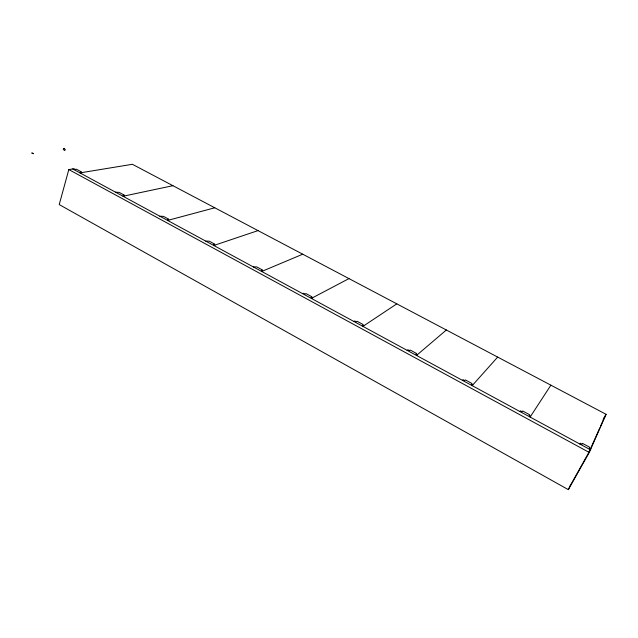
<?xml version="1.0" encoding="UTF-8"?>
<svg xmlns="http://www.w3.org/2000/svg" width="638" height="638" viewBox="0 0 638 638"><rect width="100%" height="100%" fill="white"/><g stroke="black" fill="none" stroke-linecap="round" stroke-linejoin="round"><path stroke-width="0.96" d="M81.217 172.691L80.181 172.124L81.425 171.925L76.472 169.245L75.228 169.445L73.968 168.759L68.816 169.564L59.222 204.583L568.338 489.649L589.257 452.446L606.1 414.317L132.385 164.293L79.973 172.89M604.752 416.997L605.334 415.689M588.77 452.741L599.824 427.763M600.613 425.977L604.17 417.954M568.338 489.649L569.638 486.786M570.492 485.079L570.077 485.996L590.812 448.929L589.313 448.115L589.687 447.27L582.51 443.378L582.119 444.215L580.285 443.219L579.886 444.056M603.875 418.289L606.1 414.317M603.165 419.676L605.087 416.247M530.114 417.061L550.889 385.177M519.986 411.566L520.504 410.816L522.259 411.765L522.777 411.016L529.668 414.756L529.173 415.513L530.609 416.295M472.176 385.631L497.672 357.089M462.446 380.352L463.076 379.682L464.767 380.599L465.389 379.929L472.016 383.518L471.402 384.196L472.79 384.945M416.494 355.43L446.345 329.998M407.132 350.35L407.865 349.752L409.492 350.637L410.218 350.039L416.59 353.492L415.872 354.098L417.204 354.816M362.926 326.369L396.804 303.855M353.923 321.488L354.744 320.962L356.307 321.807L357.128 321.281L363.261 324.606L362.456 325.141L363.732 325.835M311.36 298.401L348.962 278.599M302.691 293.695L303.6 293.233L305.108 294.054L306.017 293.592L311.918 296.79L311.025 297.26L312.261 297.93M261.692 271.461L302.731 254.203M253.334 266.923L256.763 266.907L262.457 269.994L261.476 270.4L262.665 271.046M213.81 245.486L258.031 230.605M205.747 241.116L209.272 241.18L214.759 244.163L213.714 244.514L214.862 245.128M167.619 220.429L214.783 207.781M159.843 216.21L163.448 216.362L168.751 219.233L167.634 219.528L168.735 220.134M123.038 196.249L172.93 185.69M115.526 192.174L119.21 192.397L124.33 195.172L123.15 195.419L124.219 195.994M72.716 168.958L590.437 449.782M68.816 169.564L589.257 452.446M33.503 153.686L31.9 153.016L33.503 153.686M64.063 148.351L63.186 149.109L64.486 150.544L65.363 149.786L64.063 148.351"/></g></svg>
